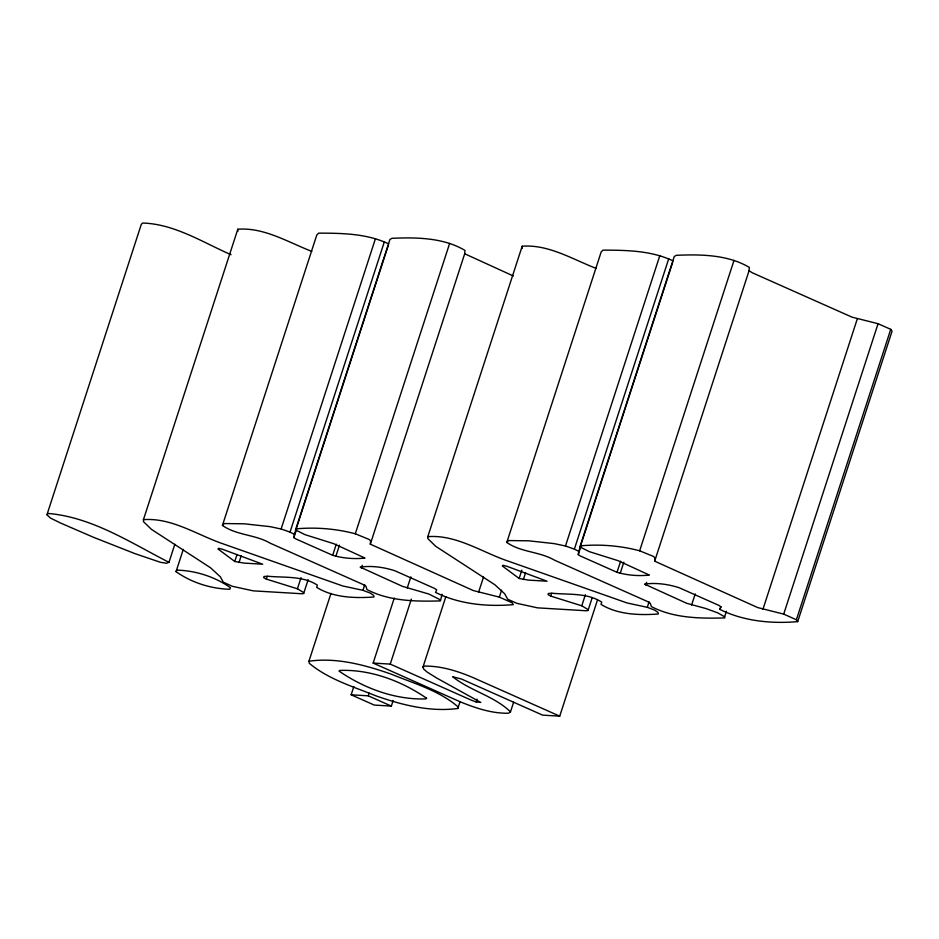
<?xml version="1.0" encoding="UTF-8"?>
<svg xmlns="http://www.w3.org/2000/svg" width="939" height="939" viewBox="0 0 939 939"><rect width="100%" height="100%" fill="white"/><g stroke="black" fill="none" stroke-linecap="round" stroke-linejoin="round"><path stroke-width="1.41" d="M580.502 547.648L578.248 554.597L580.185 555.923L617.029 572.309C627.405 575.349 638.673 576.241 649.354 575.067L618.062 560.665L589.34 551.651L579.903 546.921L674.261 256.511L676.315 255.314C700.74 254.258 727.795 254.586 749.322 267.404L749.052 270.761L752.538 272.885L852.072 317.159L878.059 323.709L890.735 329.331L892.05 331.221L797.692 621.63C771.799 623.883 743.524 621.278 719.873 609.376L721.082 606.876L718.969 605.432L679.179 587.732C668.157 584.199 655.938 582.473 644.553 584.117L686.808 603.343L705.882 608.531L717.924 612.944L724.615 616.806L724.814 617.909C700.165 618.625 673.709 618.238 651.337 606.582L650.293 603.249L647.053 601.336L554.573 560.207C539.737 551.486 520.781 552.367 506.79 542.437L601.148 252.016L602.979 250.138C626.524 250.173 651.525 250.56 673.134 260.936M174.842 544.268L168.973 562.332L166.426 563.247L160.499 562.32L134.911 553.623L93.548 537.308L60.624 523.058L50.401 518.035L46.95 514.748L141.308 224.327L142.658 223.048C174.537 223.975 202.624 242.321 231.041 254.704M308.168 579.598L303.661 593.495L301.83 593.753L253.154 590.842L232.449 586.323L223.329 582.227L220.313 576.769L210.536 567.778L151.379 529.314L143.538 521.72L143.432 519.666L237.802 229.245C263.847 227.144 288.062 242.215 311.795 251.382M176.051 571.64L176.755 570.137C195.547 570.56 215.195 576.828 230.489 587.755L229.773 589.258C210.993 588.823 191.333 582.556 176.051 571.64L183.269 549.409M442.058 594.246L440.45 600.901C415.813 601.617 389.345 601.242 366.973 589.575L365.928 586.253L362.689 584.328L270.221 543.2C255.373 534.479 236.417 535.359 222.426 525.429L316.783 235.008L318.614 233.142C342.16 233.165 367.161 233.553 388.769 243.929M234.762 561.475L217.989 548.963L218.611 548.306L222.52 549.28L262.709 564.222L243.952 563.095L234.762 561.475L237.015 554.526M238.987 562.59L241.253 555.642M222.426 525.429L224.257 523.551L244.316 523.809L269.88 526.626L281.113 528.997L375.471 238.588M303.661 593.495L303.32 592.356L297.417 588.788L266.359 579.105L267.263 576.335M440.25 599.798L429.041 594.105L402.444 586.335L360.189 567.121C371.574 565.466 383.793 567.203 394.814 570.736L434.604 588.436L436.717 589.88L435.52 592.38C459.159 604.27 487.435 606.887 513.328 604.634L512.013 602.744L499.337 597.122L473.35 590.572L370.318 544.174L464.688 253.765L464.958 250.396C443.443 237.59 416.376 237.25 391.95 238.306L389.908 239.504L295.539 529.925L304.987 534.655L333.697 543.669L364.989 558.059C354.32 559.233 343.04 558.341 332.676 555.301L295.832 538.916L293.884 537.601L294.412 534.35L290.022 532.096L384.391 241.675M294.412 534.35L388.323 245.325M293.884 537.601L296.137 530.652M297.417 588.788L301.032 577.673M332.676 555.301L336.279 544.186M335.845 556.311L339.46 545.195M460.063 701.562L457.821 708.476C430.262 712.196 401.81 704.989 375.788 695.787C353.076 686.597 328.345 679.261 309.318 663.321L308.931 661.232L330.951 593.46M295.539 529.925L297.593 528.727C316.901 527.143 336.549 528.833 355.294 533.786L449.652 243.377M361.374 568.072L362.278 565.29M143.432 519.666C170.546 517.506 195.347 533.728 220.137 542.812L342.805 585.983L362.935 590.326L364.731 584.762M393.148 700.564L391.352 706.093L374.262 705.072L351.151 694.801L353.85 686.503M513.633 702.219L510.487 711.903L508.492 713.229C491.848 713.581 475.58 708.065 460.31 701.844L373.147 663.075L394.263 598.073M351.151 694.801L368.241 695.822L369.133 693.052M407.244 588.014L410.848 576.898M592.086 597.99L588.025 610.491L586.194 610.761L537.519 607.85L516.814 603.319L507.694 599.223L504.677 593.777L494.9 584.786L435.731 546.322L427.902 538.716L427.797 536.662L522.166 246.253C548.212 244.14 572.426 259.223 596.148 268.39M373.147 663.075L390.237 664.096L411.352 599.094M390.237 664.096L471.343 700.177L476.12 701.949L480.791 702.431L436.846 678.111L427.175 672.101L423.759 669.155L422.949 667.159L445.861 596.629M478.561 592.321L483.526 577.039M499.337 597.122L501.602 590.173M476.12 701.949L477.024 699.179M519.126 578.471L502.353 565.971L502.975 565.301L506.884 566.276L547.073 581.218L528.317 580.102L519.126 578.471L521.838 570.137M523.352 579.598L525.617 572.649M506.79 542.437L508.609 540.559L528.68 540.805L554.245 543.622L565.478 546.005L659.835 255.584M588.025 610.491L587.685 609.364L581.781 605.796L550.724 596.112L551.627 593.331M578.248 554.597L578.776 551.357L574.386 549.104L668.744 258.683M578.776 551.357L672.688 262.321M581.781 605.796L585.396 594.68M510.487 711.903C494.665 696.198 470.157 690.846 452.668 676.714L461.53 679.061L542.648 715.142L559.726 716.164L597.474 599.998M617.029 572.309L620.644 561.193M620.21 573.318L623.825 562.203M579.903 546.921L581.945 545.723C601.265 544.139 620.914 545.829 639.647 550.794L734.016 260.373M645.739 585.079L646.642 582.297M797.692 621.63L796.378 619.752L783.701 614.118L757.714 607.58L654.683 561.182L749.052 270.761M427.797 536.662C454.91 534.502 479.712 550.724 504.501 559.82L627.17 602.991L647.288 607.322L649.095 601.77M691.609 605.021L695.212 593.906M719.873 609.376L720.776 606.606M724.615 616.806L726.422 611.242M762.926 609.329L857.284 318.908M783.701 614.118L878.059 323.709M796.378 619.752L890.735 329.331M46.95 514.748L48.3 513.469C92.022 517.143 130.732 542.765 168.973 562.332M422.949 667.159L424.745 666.091C441.447 665.915 457.786 671.162 473.045 677.606L559.726 716.164M308.931 661.232C336.667 657.206 365.365 665.058 391.575 674.284C414.076 683.51 438.853 690.494 457.633 706.48L457.821 708.476M647.288 607.322L654.776 610.162L658.004 612.451L658.321 614C639.259 615.397 617.686 614.681 601.03 604.387L601.735 602.122C587.098 592.603 568.576 594.845 552.015 593.225L548.341 593.495L548.059 594.633L550.724 596.112M362.935 590.326L370.412 593.155L373.64 595.455L373.957 596.993C354.895 598.389 333.322 597.673 316.666 587.38L317.37 585.126C302.734 575.607 284.212 577.837 267.65 576.217L263.976 576.499L263.695 577.638L266.359 579.105M565.478 546.005L574.386 549.104M281.113 528.997L290.022 532.096M639.647 550.794L653.474 556.428L654.964 557.813L654.683 561.182M355.294 533.786L369.121 539.432L370.6 540.817L370.318 544.174M513.293 275.96L464.688 253.765M368.241 695.822L391.352 706.093M522.166 246.253L522.26 248.307M237.802 229.245L237.896 231.299M426.576 698.229L425.848 698.898C395.037 699.978 363.769 688.134 338.979 671.045L339.859 670.423C370.682 669.249 401.716 681.127 426.576 698.229"/></g></svg>
